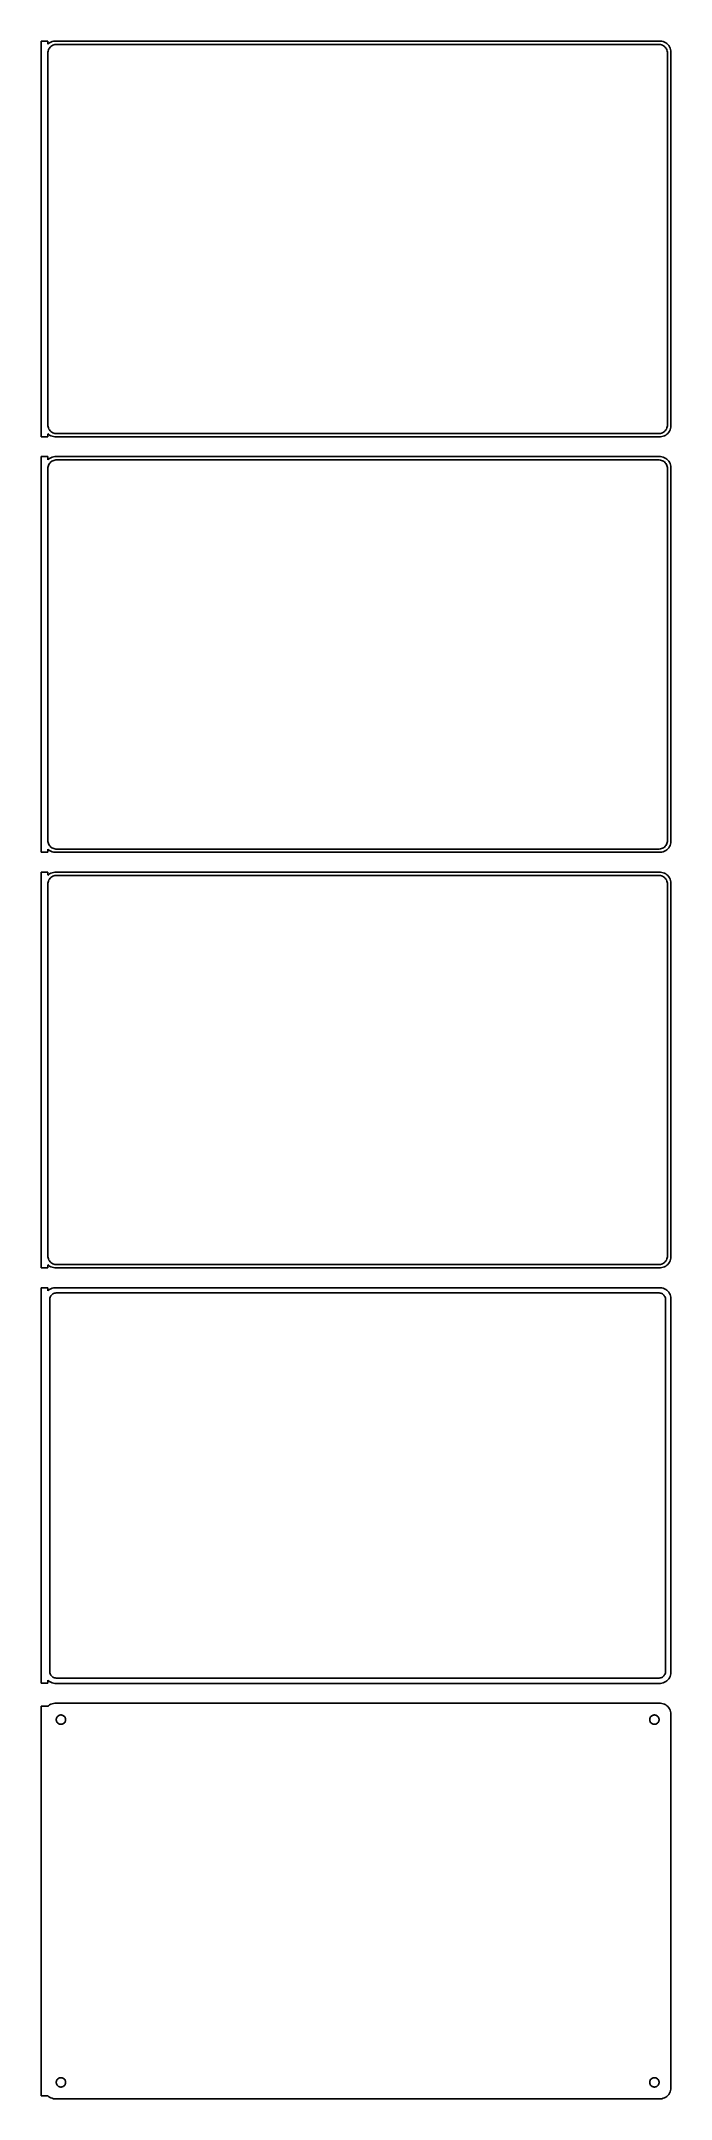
# Model space of a CAD drawing. Header units: metres. Extents: x -144 to 142, y 855 to 1791.
import ezdxf

# ---------------------------------------------------------------- set-up
doc = ezdxf.new("R2010")
doc.units = ezdxf.units.M

msp = doc.modelspace()

# ---------------------------------------------------------------- linework, layer by layer
for p, q in [((-141, 1790.99), (-144, 1790.99)), ((-144, 1790.99), (-144, 1611.01)), ((-141, 1789.56), (-141, 1790.99)), ((-140.687, 1789.85), (-141, 1789.56)), ((-140.179, 1790.22), (-140.687, 1789.85)), ((-140.505, 1787.43), (-140.236, 1787.85)), ((-140.236, 1787.85), (-139.916, 1788.24)), ((-139.629, 1790.52), (-140.179, 1790.22)), ((-139.916, 1788.24), (-139.55, 1788.58)), ((-139.045, 1790.76), (-139.629, 1790.52)), ((-139.55, 1788.58), (-139.143, 1788.88)), ((-139.143, 1788.88), (-138.703, 1789.12)), ((-138.437, 1790.91), (-139.045, 1790.76)), ((-138.703, 1789.12), (-138.236, 1789.3)), ((-137.814, 1790.99), (-138.437, 1790.91)), ((-138.236, 1789.3), (-137.75, 1789.43)), ((137.814, 1790.99), (-137.814, 1790.99)), ((-137.75, 1789.43), (-137.251, 1789.49)), ((-137.251, 1789.49), (137.251, 1789.49)), ((137.251, 1789.49), (137.75, 1789.43)), ((137.75, 1789.43), (138.236, 1789.3)), ((138.437, 1790.91), (137.814, 1790.99)), ((138.236, 1789.3), (138.703, 1789.12)), ((139.045, 1790.76), (138.437, 1790.91)), ((138.703, 1789.12), (139.143, 1788.88)), ((139.629, 1790.52), (139.045, 1790.76)), ((139.143, 1788.88), (139.55, 1788.58)), ((139.55, 1788.58), (139.916, 1788.24)), ((140.179, 1790.22), (139.629, 1790.52)), ((139.916, 1788.24), (140.236, 1787.85)), ((140.687, 1789.85), (140.179, 1790.22)), ((140.236, 1787.85), (140.505, 1787.43)), ((141.145, 1789.42), (140.687, 1789.85)), ((141.545, 1788.94), (141.145, 1789.42)), ((141.882, 1788.41), (141.545, 1788.94)), ((142.149, 1787.84), (141.882, 1788.41)), ((142.343, 1787.24), (142.149, 1787.84)), ((-141, 1785.5), (-140.968, 1786)), ((-141, 1616.5), (-141, 1785.5)), ((-140.968, 1786), (-140.874, 1786.49)), ((-140.874, 1786.49), (-140.719, 1786.97)), ((-140.719, 1786.97), (-140.505, 1787.43)), ((140.505, 1787.43), (140.719, 1786.97)), ((140.719, 1786.97), (140.874, 1786.49)), ((140.874, 1786.49), (140.968, 1786)), ((140.968, 1786), (141, 1785.5)), ((141, 1785.5), (141, 1616.5)), ((142.461, 1786.63), (142.343, 1787.24)), ((142.5, 1786), (142.461, 1786.63)), ((142.5, 1616), (142.5, 1786)), ((-144, 1611.01), (-141, 1611.01)), ((-140.968, 1616), (-141, 1616.5)), ((-141, 1612.44), (-140.687, 1612.15)), ((-141, 1611.01), (-141, 1612.44)), ((-140.874, 1615.51), (-140.968, 1616)), ((-140.719, 1615.03), (-140.874, 1615.51)), ((-140.505, 1614.57), (-140.719, 1615.03)), ((-140.687, 1612.15), (-140.179, 1611.78)), ((-140.236, 1614.15), (-140.505, 1614.57)), ((-139.916, 1613.76), (-140.236, 1614.15)), ((-140.179, 1611.78), (-139.629, 1611.48)), ((-139.55, 1613.42), (-139.916, 1613.76)), ((-139.629, 1611.48), (-139.045, 1611.24)), ((-139.143, 1613.12), (-139.55, 1613.42)), ((-138.703, 1612.88), (-139.143, 1613.12)), ((-139.045, 1611.24), (-138.437, 1611.09)), ((-138.236, 1612.7), (-138.703, 1612.88)), ((-138.437, 1611.09), (-137.814, 1611.01)), ((-137.75, 1612.57), (-138.236, 1612.7)), ((-137.814, 1611.01), (137.814, 1611.01)), ((-137.251, 1612.51), (-137.75, 1612.57)), ((137.251, 1612.51), (-137.251, 1612.51)), ((137.75, 1612.57), (137.251, 1612.51)), ((138.236, 1612.7), (137.75, 1612.57)), ((137.814, 1611.01), (138.437, 1611.09)), ((138.703, 1612.88), (138.236, 1612.7)), ((138.437, 1611.09), (139.045, 1611.24)), ((139.143, 1613.12), (138.703, 1612.88)), ((139.045, 1611.24), (139.629, 1611.48)), ((139.55, 1613.42), (139.143, 1613.12)), ((139.916, 1613.76), (139.55, 1613.42)), ((139.629, 1611.48), (140.179, 1611.78)), ((140.236, 1614.15), (139.916, 1613.76)), ((140.179, 1611.78), (140.687, 1612.15)), ((140.505, 1614.57), (140.236, 1614.15)), ((140.719, 1615.03), (140.505, 1614.57)), ((140.687, 1612.15), (141.145, 1612.58)), ((140.874, 1615.51), (140.719, 1615.03)), ((140.968, 1616), (140.874, 1615.51)), ((141, 1616.5), (140.968, 1616)), ((141.145, 1612.58), (141.545, 1613.06)), ((141.545, 1613.06), (141.882, 1613.59)), ((141.882, 1613.59), (142.149, 1614.16)), ((142.149, 1614.16), (142.343, 1614.76)), ((142.343, 1614.76), (142.461, 1615.37)), ((142.461, 1615.37), (142.5, 1616)), ((-141, 1601.99), (-144, 1601.99)), ((-144, 1601.99), (-144, 1422.01)), ((-141, 1600.56), (-141, 1601.99)), ((-140.687, 1600.85), (-141, 1600.56)), ((-140.179, 1601.22), (-140.687, 1600.85)), ((-139.629, 1601.52), (-140.179, 1601.22)), ((-139.045, 1601.76), (-139.629, 1601.52)), ((-138.437, 1601.91), (-139.045, 1601.76)), ((-137.814, 1601.99), (-138.437, 1601.91)), ((137.814, 1601.99), (-137.814, 1601.99)), ((138.437, 1601.91), (137.814, 1601.99)), ((139.045, 1601.76), (138.437, 1601.91)), ((139.629, 1601.52), (139.045, 1601.76)), ((140.179, 1601.22), (139.629, 1601.52)), ((140.687, 1600.85), (140.179, 1601.22)), ((141.145, 1600.42), (140.687, 1600.85)), ((-141, 1596.5), (-140.968, 1597)), ((-141, 1427.5), (-141, 1596.5)), ((-140.968, 1597), (-140.874, 1597.49)), ((-140.874, 1597.49), (-140.719, 1597.97)), ((-140.719, 1597.97), (-140.505, 1598.43)), ((-140.505, 1598.43), (-140.236, 1598.85)), ((-140.236, 1598.85), (-139.916, 1599.24)), ((-139.916, 1599.24), (-139.55, 1599.58)), ((-139.55, 1599.58), (-139.143, 1599.88)), ((-139.143, 1599.88), (-138.703, 1600.12)), ((-138.703, 1600.12), (-138.236, 1600.3)), ((-138.236, 1600.3), (-137.75, 1600.43)), ((-137.75, 1600.43), (-137.251, 1600.49)), ((-137.251, 1600.49), (137.251, 1600.49)), ((137.251, 1600.49), (137.75, 1600.43)), ((137.75, 1600.43), (138.236, 1600.3)), ((138.236, 1600.3), (138.703, 1600.12)), ((138.703, 1600.12), (139.143, 1599.88)), ((139.143, 1599.88), (139.55, 1599.58)), ((139.55, 1599.58), (139.916, 1599.24)), ((139.916, 1599.24), (140.236, 1598.85)), ((140.236, 1598.85), (140.505, 1598.43)), ((140.505, 1598.43), (140.719, 1597.97)), ((140.719, 1597.97), (140.874, 1597.49)), ((140.874, 1597.49), (140.968, 1597)), ((140.968, 1597), (141, 1596.5)), ((141, 1596.5), (141, 1427.5)), ((141.545, 1599.94), (141.145, 1600.42)), ((141.882, 1599.41), (141.545, 1599.94)), ((142.149, 1598.84), (141.882, 1599.41)), ((142.343, 1598.24), (142.149, 1598.84)), ((142.461, 1597.63), (142.343, 1598.24)), ((142.5, 1597), (142.461, 1597.63)), ((142.5, 1427), (142.5, 1597)), ((-140.968, 1427), (-141, 1427.5)), ((-141, 1423.44), (-140.687, 1423.15)), ((-141, 1422.01), (-141, 1423.44)), ((-140.874, 1426.51), (-140.968, 1427)), ((-140.719, 1426.03), (-140.874, 1426.51)), ((-140.505, 1425.57), (-140.719, 1426.03)), ((-140.687, 1423.15), (-140.179, 1422.78)), ((-140.236, 1425.15), (-140.505, 1425.57)), ((-139.916, 1424.76), (-140.236, 1425.15)), ((-140.179, 1422.78), (-139.629, 1422.48)), ((-139.55, 1424.42), (-139.916, 1424.76)), ((-139.143, 1424.12), (-139.55, 1424.42)), ((-138.703, 1423.88), (-139.143, 1424.12)), ((-138.236, 1423.7), (-138.703, 1423.88)), ((-137.75, 1423.57), (-138.236, 1423.7)), ((-137.251, 1423.51), (-137.75, 1423.57)), ((137.251, 1423.51), (-137.251, 1423.51)), ((137.75, 1423.57), (137.251, 1423.51)), ((138.236, 1423.7), (137.75, 1423.57)), ((138.703, 1423.88), (138.236, 1423.7)), ((139.143, 1424.12), (138.703, 1423.88)), ((139.55, 1424.42), (139.143, 1424.12)), ((139.916, 1424.76), (139.55, 1424.42)), ((139.629, 1422.48), (140.179, 1422.78)), ((140.236, 1425.15), (139.916, 1424.76)), ((140.179, 1422.78), (140.687, 1423.15)), ((140.505, 1425.57), (140.236, 1425.15)), ((140.719, 1426.03), (140.505, 1425.57)), ((140.687, 1423.15), (141.145, 1423.58)), ((140.874, 1426.51), (140.719, 1426.03)), ((140.968, 1427), (140.874, 1426.51)), ((141, 1427.5), (140.968, 1427)), ((141.145, 1423.58), (141.545, 1424.06)), ((141.545, 1424.06), (141.882, 1424.59)), ((141.882, 1424.59), (142.149, 1425.16)), ((142.149, 1425.16), (142.343, 1425.76)), ((142.343, 1425.76), (142.461, 1426.37)), ((142.461, 1426.37), (142.5, 1427)), ((-144, 1422.01), (-141, 1422.01)), ((-139.629, 1422.48), (-139.045, 1422.24)), ((-139.045, 1422.24), (-138.437, 1422.09)), ((-138.437, 1422.09), (-137.814, 1422.01)), ((-137.814, 1422.01), (137.814, 1422.01)), ((137.814, 1422.01), (138.437, 1422.09)), ((138.437, 1422.09), (139.045, 1422.24)), ((139.045, 1422.24), (139.629, 1422.48)), ((-141, 1412.99), (-144, 1412.99)), ((-144, 1412.99), (-144, 1233.01)), ((-141, 1411.56), (-141, 1412.99)), ((-140.687, 1411.85), (-141, 1411.56)), ((-141, 1407.5), (-140.968, 1408)), ((-141, 1238.5), (-141, 1407.5)), ((-140.968, 1408), (-140.874, 1408.49)), ((-140.874, 1408.49), (-140.719, 1408.97)), ((-140.719, 1408.97), (-140.505, 1409.43)), ((-140.179, 1412.22), (-140.687, 1411.85)), ((-140.505, 1409.43), (-140.236, 1409.85)), ((-140.236, 1409.85), (-139.916, 1410.24)), ((-139.629, 1412.52), (-140.179, 1412.22)), ((-139.916, 1410.24), (-139.55, 1410.58)), ((-139.045, 1412.76), (-139.629, 1412.52)), ((-139.55, 1410.58), (-139.143, 1410.88)), ((-139.143, 1410.88), (-138.703, 1411.12)), ((-138.437, 1412.91), (-139.045, 1412.76)), ((-138.703, 1411.12), (-138.236, 1411.3)), ((-137.814, 1412.99), (-138.437, 1412.91)), ((-138.236, 1411.3), (-137.75, 1411.43)), ((137.814, 1412.99), (-137.814, 1412.99)), ((-137.75, 1411.43), (-137.251, 1411.49)), ((-137.251, 1411.49), (137.251, 1411.49)), ((137.251, 1411.49), (137.75, 1411.43)), ((137.75, 1411.43), (138.236, 1411.3)), ((138.437, 1412.91), (137.814, 1412.99)), ((138.236, 1411.3), (138.703, 1411.12)), ((139.045, 1412.76), (138.437, 1412.91)), ((138.703, 1411.12), (139.143, 1410.88)), ((139.629, 1412.52), (139.045, 1412.76)), ((139.143, 1410.88), (139.55, 1410.58)), ((139.55, 1410.58), (139.916, 1410.24)), ((140.179, 1412.22), (139.629, 1412.52)), ((139.916, 1410.24), (140.236, 1409.85)), ((140.687, 1411.85), (140.179, 1412.22)), ((140.236, 1409.85), (140.505, 1409.43)), ((140.505, 1409.43), (140.719, 1408.97)), ((141.145, 1411.42), (140.687, 1411.85)), ((140.719, 1408.97), (140.874, 1408.49)), ((140.874, 1408.49), (140.968, 1408)), ((140.968, 1408), (141, 1407.5)), ((141, 1407.5), (141, 1238.5)), ((141.545, 1410.94), (141.145, 1411.42)), ((141.882, 1410.41), (141.545, 1410.94)), ((142.149, 1409.84), (141.882, 1410.41)), ((142.343, 1409.24), (142.149, 1409.84)), ((142.461, 1408.63), (142.343, 1409.24)), ((142.5, 1408), (142.461, 1408.63)), ((142.5, 1238), (142.5, 1408)), ((-140.968, 1238), (-141, 1238.5)), ((-140.874, 1237.51), (-140.968, 1238)), ((-140.719, 1237.03), (-140.874, 1237.51)), ((-140.505, 1236.57), (-140.719, 1237.03)), ((-140.236, 1236.15), (-140.505, 1236.57)), ((-139.916, 1235.76), (-140.236, 1236.15)), ((-139.55, 1235.42), (-139.916, 1235.76)), ((139.916, 1235.76), (139.55, 1235.42)), ((140.236, 1236.15), (139.916, 1235.76)), ((140.505, 1236.57), (140.236, 1236.15)), ((140.719, 1237.03), (140.505, 1236.57)), ((140.874, 1237.51), (140.719, 1237.03)), ((140.968, 1238), (140.874, 1237.51)), ((141, 1238.5), (140.968, 1238)), ((141.545, 1235.06), (141.882, 1235.59)), ((141.882, 1235.59), (142.149, 1236.16)), ((142.149, 1236.16), (142.343, 1236.76)), ((142.343, 1236.76), (142.461, 1237.37)), ((142.461, 1237.37), (142.5, 1238)), ((-144, 1233.01), (-141, 1233.01)), ((-141, 1234.44), (-140.687, 1234.15)), ((-141, 1233.01), (-141, 1234.44)), ((-140.687, 1234.15), (-140.179, 1233.78)), ((-140.179, 1233.78), (-139.629, 1233.48)), ((-139.629, 1233.48), (-139.045, 1233.24)), ((-139.143, 1235.12), (-139.55, 1235.42)), ((-138.703, 1234.88), (-139.143, 1235.12)), ((-139.045, 1233.24), (-138.437, 1233.09)), ((-138.236, 1234.7), (-138.703, 1234.88)), ((-138.437, 1233.09), (-137.814, 1233.01)), ((-137.75, 1234.57), (-138.236, 1234.7)), ((-137.814, 1233.01), (137.814, 1233.01)), ((-137.251, 1234.51), (-137.75, 1234.57)), ((137.251, 1234.51), (-137.251, 1234.51)), ((137.75, 1234.57), (137.251, 1234.51)), ((138.236, 1234.7), (137.75, 1234.57)), ((137.814, 1233.01), (138.437, 1233.09)), ((138.703, 1234.88), (138.236, 1234.7)), ((138.437, 1233.09), (139.045, 1233.24)), ((139.143, 1235.12), (138.703, 1234.88)), ((139.045, 1233.24), (139.629, 1233.48)), ((139.55, 1235.42), (139.143, 1235.12)), ((139.629, 1233.48), (140.179, 1233.78)), ((140.179, 1233.78), (140.687, 1234.15)), ((140.687, 1234.15), (141.145, 1234.58)), ((141.145, 1234.58), (141.545, 1235.06)), ((-141, 1223.98), (-144, 1223.98)), ((-144, 1223.98), (-144, 1044.02)), ((-141, 1222.56), (-141, 1223.98)), ((-140.687, 1222.85), (-141, 1222.56)), ((-140.179, 1223.22), (-140.687, 1222.85)), ((-139.629, 1223.52), (-140.179, 1223.22)), ((-140.113, 1218.5), (-140.088, 1218.89)), ((-140.113, 1049.5), (-140.113, 1218.5)), ((-140.088, 1218.89), (-140.015, 1219.27)), ((-140.015, 1219.27), (-139.894, 1219.65)), ((-139.894, 1219.65), (-139.728, 1220)), ((-139.728, 1220), (-139.518, 1220.33)), ((-139.045, 1223.76), (-139.629, 1223.52)), ((-139.518, 1220.33), (-139.269, 1220.63)), ((-139.269, 1220.63), (-138.984, 1220.9)), ((-138.437, 1223.91), (-139.045, 1223.76)), ((-138.984, 1220.9), (-138.668, 1221.13)), ((-138.668, 1221.13), (-138.325, 1221.32)), ((-137.814, 1223.99), (-138.437, 1223.91)), ((-138.325, 1221.32), (-137.962, 1221.46)), ((-137.962, 1221.46), (-137.583, 1221.56)), ((137.814, 1223.99), (-137.814, 1223.99)), ((-137.583, 1221.56), (-137.195, 1221.61)), ((-137.195, 1221.61), (137.195, 1221.61)), ((137.195, 1221.61), (137.583, 1221.56)), ((137.583, 1221.56), (137.962, 1221.46)), ((138.437, 1223.91), (137.814, 1223.99)), ((137.962, 1221.46), (138.325, 1221.32)), ((138.325, 1221.32), (138.668, 1221.13)), ((139.045, 1223.76), (138.437, 1223.91)), ((138.668, 1221.13), (138.984, 1220.9)), ((138.984, 1220.9), (139.269, 1220.63)), ((139.629, 1223.52), (139.045, 1223.76)), ((139.269, 1220.63), (139.518, 1220.33)), ((139.518, 1220.33), (139.728, 1220)), ((140.179, 1223.22), (139.629, 1223.52)), ((139.728, 1220), (139.894, 1219.65)), ((139.894, 1219.65), (140.015, 1219.27)), ((140.015, 1219.27), (140.088, 1218.89)), ((140.088, 1218.89), (140.113, 1218.5)), ((140.113, 1218.5), (140.113, 1049.5)), ((140.687, 1222.85), (140.179, 1223.22)), ((141.145, 1222.42), (140.687, 1222.85)), ((141.545, 1221.94), (141.145, 1222.42)), ((141.882, 1221.41), (141.545, 1221.94)), ((142.149, 1220.84), (141.882, 1221.41)), ((142.343, 1220.24), (142.149, 1220.84)), ((142.461, 1219.63), (142.343, 1220.24)), ((142.5, 1219), (142.461, 1219.63)), ((142.5, 1049), (142.5, 1219)), ((-140.088, 1049.11), (-140.113, 1049.5)), ((-140.015, 1048.73), (-140.088, 1049.11)), ((-139.894, 1048.35), (-140.015, 1048.73)), ((-139.728, 1048), (-139.894, 1048.35)), ((139.894, 1048.35), (139.728, 1048)), ((140.015, 1048.73), (139.894, 1048.35)), ((140.088, 1049.11), (140.015, 1048.73)), ((140.113, 1049.5), (140.088, 1049.11)), ((142.343, 1047.76), (142.461, 1048.37)), ((142.461, 1048.37), (142.5, 1049)), ((-144, 1044.02), (-141, 1044.02)), ((-141, 1044.02), (-141, 1045.44)), ((-141, 1045.44), (-140.687, 1045.15)), ((-140.687, 1045.15), (-140.179, 1044.78)), ((-140.179, 1044.78), (-139.629, 1044.48)), ((-139.518, 1047.67), (-139.728, 1048)), ((-139.629, 1044.48), (-139.045, 1044.24)), ((-139.269, 1047.37), (-139.518, 1047.67)), ((-138.984, 1047.1), (-139.269, 1047.37)), ((-139.045, 1044.24), (-138.437, 1044.09)), ((-138.668, 1046.87), (-138.984, 1047.1)), ((-138.325, 1046.68), (-138.668, 1046.87)), ((-138.437, 1044.09), (-137.814, 1044.01)), ((-137.962, 1046.54), (-138.325, 1046.68)), ((-137.583, 1046.44), (-137.962, 1046.54)), ((-137.814, 1044.01), (137.814, 1044.01)), ((-137.195, 1046.39), (-137.583, 1046.44)), ((137.195, 1046.39), (-137.195, 1046.39)), ((137.583, 1046.44), (137.195, 1046.39)), ((137.962, 1046.54), (137.583, 1046.44)), ((137.814, 1044.01), (138.437, 1044.09)), ((138.325, 1046.68), (137.962, 1046.54)), ((138.668, 1046.87), (138.325, 1046.68)), ((138.437, 1044.09), (139.045, 1044.24)), ((138.984, 1047.1), (138.668, 1046.87)), ((139.269, 1047.37), (138.984, 1047.1)), ((139.045, 1044.24), (139.629, 1044.48)), ((139.518, 1047.67), (139.269, 1047.37)), ((139.728, 1048), (139.518, 1047.67)), ((139.629, 1044.48), (140.179, 1044.78)), ((140.179, 1044.78), (140.687, 1045.15)), ((140.687, 1045.15), (141.145, 1045.58)), ((141.145, 1045.58), (141.545, 1046.06)), ((141.545, 1046.06), (141.882, 1046.59)), ((141.882, 1046.59), (142.149, 1047.16)), ((142.149, 1047.16), (142.343, 1047.76)), ((-141, 1033.65), (-144, 1033.65)), ((-144, 1033.65), (-144, 856.347)), ((-140.687, 1033.85), (-141, 1033.56)), ((-141, 1033.56), (-141, 1033.65)), ((-140.179, 1034.22), (-140.687, 1033.85)), ((-139.629, 1034.52), (-140.179, 1034.22)), ((-139.045, 1034.76), (-139.629, 1034.52)), ((-138.437, 1034.91), (-139.045, 1034.76)), ((-137.814, 1034.99), (-138.437, 1034.91)), ((137.814, 1034.99), (-137.814, 1034.99)), ((-135.66, 1029.53), (-135.4, 1029.6)), ((-135.4, 1029.6), (-135.134, 1029.63)), ((-135.134, 1029.63), (-134.866, 1029.63)), ((-134.866, 1029.63), (-134.6, 1029.6)), ((-134.6, 1029.6), (-134.34, 1029.53)), ((134.34, 1029.53), (134.6, 1029.6)), ((134.6, 1029.6), (134.866, 1029.63)), ((134.866, 1029.63), (135.134, 1029.63)), ((135.134, 1029.63), (135.4, 1029.6)), ((135.4, 1029.6), (135.66, 1029.53)), ((138.437, 1034.91), (137.814, 1034.99)), ((139.045, 1034.76), (138.437, 1034.91)), ((139.629, 1034.52), (139.045, 1034.76)), ((140.179, 1034.22), (139.629, 1034.52)), ((140.687, 1033.85), (140.179, 1034.22)), ((141.145, 1033.42), (140.687, 1033.85)), ((141.545, 1032.94), (141.145, 1033.42)), ((141.882, 1032.41), (141.545, 1032.94)), ((142.149, 1031.84), (141.882, 1032.41)), ((142.343, 1031.24), (142.149, 1031.84)), ((142.461, 1030.63), (142.343, 1031.24)), ((142.5, 1030), (142.461, 1030.63)), ((142.5, 860), (142.5, 1030)), ((-137.135, 1027.5), (-137.118, 1027.77)), ((-137.118, 1027.23), (-137.135, 1027.5)), ((-137.118, 1027.77), (-137.068, 1028.03)), ((-137.068, 1026.97), (-137.118, 1027.23)), ((-137.068, 1028.03), (-136.985, 1028.29)), ((-136.985, 1026.71), (-137.068, 1026.97)), ((-136.985, 1028.29), (-136.871, 1028.53)), ((-136.871, 1026.47), (-136.985, 1026.71)), ((-136.871, 1028.53), (-136.727, 1028.76)), ((-136.727, 1026.24), (-136.871, 1026.47)), ((-136.727, 1028.76), (-136.557, 1028.96)), ((-136.557, 1026.04), (-136.727, 1026.24)), ((-136.557, 1028.96), (-136.361, 1029.15)), ((-136.361, 1025.85), (-136.557, 1026.04)), ((-136.361, 1029.15), (-136.144, 1029.3)), ((-136.144, 1025.7), (-136.361, 1025.85)), ((-136.144, 1029.3), (-135.909, 1029.43)), ((-135.909, 1025.57), (-136.144, 1025.7)), ((-135.909, 1029.43), (-135.66, 1029.53)), ((-135.66, 1025.47), (-135.909, 1025.57)), ((-135.4, 1025.4), (-135.66, 1025.47)), ((-135.134, 1025.37), (-135.4, 1025.4)), ((-134.866, 1025.37), (-135.134, 1025.37)), ((-134.6, 1025.4), (-134.866, 1025.37)), ((-134.34, 1025.47), (-134.6, 1025.4)), ((-134.34, 1029.53), (-134.091, 1029.43)), ((-134.091, 1025.57), (-134.34, 1025.47)), ((-134.091, 1029.43), (-133.856, 1029.3)), ((-133.856, 1025.7), (-134.091, 1025.57)), ((-133.856, 1029.3), (-133.639, 1029.15)), ((-133.639, 1025.85), (-133.856, 1025.7)), ((-133.639, 1029.15), (-133.443, 1028.96)), ((-133.443, 1026.04), (-133.639, 1025.85)), ((-133.443, 1028.96), (-133.273, 1028.76)), ((-133.273, 1026.24), (-133.443, 1026.04)), ((-133.273, 1028.76), (-133.129, 1028.53)), ((-133.129, 1026.47), (-133.273, 1026.24)), ((-133.129, 1028.53), (-133.015, 1028.29)), ((-133.015, 1026.71), (-133.129, 1026.47)), ((-133.015, 1028.29), (-132.932, 1028.03)), ((-132.932, 1026.97), (-133.015, 1026.71)), ((-132.932, 1028.03), (-132.882, 1027.77)), ((-132.882, 1027.23), (-132.932, 1026.97)), ((-132.882, 1027.77), (-132.865, 1027.5)), ((-132.865, 1027.5), (-132.882, 1027.23)), ((132.865, 1027.5), (132.882, 1027.77)), ((132.882, 1027.23), (132.865, 1027.5)), ((132.882, 1027.77), (132.932, 1028.03)), ((132.932, 1026.97), (132.882, 1027.23)), ((132.932, 1028.03), (133.015, 1028.29)), ((133.015, 1026.71), (132.932, 1026.97)), ((133.015, 1028.29), (133.129, 1028.53)), ((133.129, 1026.47), (133.015, 1026.71)), ((133.129, 1028.53), (133.273, 1028.76)), ((133.273, 1026.24), (133.129, 1026.47)), ((133.273, 1028.76), (133.443, 1028.96)), ((133.443, 1026.04), (133.273, 1026.24)), ((133.443, 1028.96), (133.639, 1029.15)), ((133.639, 1025.85), (133.443, 1026.04)), ((133.639, 1029.15), (133.856, 1029.3)), ((133.856, 1025.7), (133.639, 1025.85)), ((133.856, 1029.3), (134.091, 1029.43)), ((134.091, 1025.57), (133.856, 1025.7)), ((134.091, 1029.43), (134.34, 1029.53)), ((134.34, 1025.47), (134.091, 1025.57)), ((134.6, 1025.4), (134.34, 1025.47)), ((134.866, 1025.37), (134.6, 1025.4)), ((135.134, 1025.37), (134.866, 1025.37)), ((135.4, 1025.4), (135.134, 1025.37)), ((135.66, 1025.47), (135.4, 1025.4)), ((135.66, 1029.53), (135.909, 1029.43)), ((135.909, 1025.57), (135.66, 1025.47)), ((135.909, 1029.43), (136.144, 1029.3)), ((136.144, 1025.7), (135.909, 1025.57)), ((136.144, 1029.3), (136.361, 1029.15)), ((136.361, 1025.85), (136.144, 1025.7)), ((136.361, 1029.15), (136.557, 1028.96)), ((136.557, 1026.04), (136.361, 1025.85)), ((136.557, 1028.96), (136.727, 1028.76)), ((136.727, 1026.24), (136.557, 1026.04)), ((136.727, 1028.76), (136.871, 1028.53)), ((136.871, 1026.47), (136.727, 1026.24)), ((136.871, 1028.53), (136.985, 1028.29)), ((136.985, 1026.71), (136.871, 1026.47)), ((136.985, 1028.29), (137.068, 1028.03)), ((137.068, 1026.97), (136.985, 1026.71)), ((137.068, 1028.03), (137.118, 1027.77)), ((137.118, 1027.23), (137.068, 1026.97)), ((137.118, 1027.77), (137.135, 1027.5)), ((137.135, 1027.5), (137.118, 1027.23)), ((-137.135, 862.5), (-137.118, 862.768)), ((-137.118, 862.232), (-137.135, 862.5)), ((-137.118, 862.768), (-137.068, 863.031)), ((-137.068, 861.969), (-137.118, 862.232)), ((-137.068, 863.031), (-136.985, 863.286)), ((-136.985, 861.714), (-137.068, 861.969)), ((-136.985, 863.286), (-136.871, 863.529)), ((-136.871, 861.471), (-136.985, 861.714)), ((-136.871, 863.529), (-136.727, 863.755)), ((-136.727, 861.245), (-136.871, 861.471)), ((-136.727, 863.755), (-136.557, 863.962)), ((-136.557, 861.038), (-136.727, 861.245)), ((-136.557, 863.962), (-136.361, 864.145)), ((-136.361, 864.145), (-136.144, 864.303)), ((-136.144, 864.303), (-135.909, 864.432)), ((-135.909, 864.432), (-135.66, 864.531)), ((-135.66, 864.531), (-135.4, 864.597)), ((-135.4, 864.597), (-135.134, 864.631)), ((-135.134, 864.631), (-134.866, 864.631)), ((-134.866, 864.631), (-134.6, 864.597)), ((-134.6, 864.597), (-134.34, 864.531)), ((-134.34, 864.531), (-134.091, 864.432)), ((-134.091, 864.432), (-133.856, 864.303)), ((-133.856, 864.303), (-133.639, 864.145)), ((-133.639, 864.145), (-133.443, 863.962)), ((-133.443, 863.962), (-133.273, 863.755)), ((-133.273, 861.245), (-133.443, 861.038)), ((-133.273, 863.755), (-133.129, 863.529)), ((-133.129, 861.471), (-133.273, 861.245)), ((-133.129, 863.529), (-133.015, 863.286)), ((-133.015, 861.714), (-133.129, 861.471)), ((-133.015, 863.286), (-132.932, 863.031)), ((-132.932, 861.969), (-133.015, 861.714)), ((-132.932, 863.031), (-132.882, 862.768)), ((-132.882, 862.232), (-132.932, 861.969)), ((-132.882, 862.768), (-132.865, 862.5)), ((-132.865, 862.5), (-132.882, 862.232)), ((132.865, 862.5), (132.882, 862.768)), ((132.882, 862.232), (132.865, 862.5)), ((132.882, 862.768), (132.932, 863.031)), ((132.932, 861.969), (132.882, 862.232)), ((132.932, 863.031), (133.015, 863.286)), ((133.015, 861.714), (132.932, 861.969)), ((133.015, 863.286), (133.129, 863.529)), ((133.129, 861.471), (133.015, 861.714)), ((133.129, 863.529), (133.273, 863.755)), ((133.273, 861.245), (133.129, 861.471)), ((133.273, 863.755), (133.443, 863.962)), ((133.443, 861.038), (133.273, 861.245)), ((133.443, 863.962), (133.639, 864.145)), ((133.639, 864.145), (133.856, 864.303)), ((133.856, 864.303), (134.091, 864.432)), ((134.091, 864.432), (134.34, 864.531)), ((134.34, 864.531), (134.6, 864.597)), ((134.6, 864.597), (134.866, 864.631)), ((134.866, 864.631), (135.134, 864.631)), ((135.134, 864.631), (135.4, 864.597)), ((135.4, 864.597), (135.66, 864.531)), ((135.66, 864.531), (135.909, 864.432)), ((135.909, 864.432), (136.144, 864.303)), ((136.144, 864.303), (136.361, 864.145)), ((136.361, 864.145), (136.557, 863.962)), ((136.557, 863.962), (136.727, 863.755)), ((136.727, 861.245), (136.557, 861.038)), ((136.727, 863.755), (136.871, 863.529)), ((136.871, 861.471), (136.727, 861.245)), ((136.871, 863.529), (136.985, 863.286)), ((136.985, 861.714), (136.871, 861.471)), ((136.985, 863.286), (137.068, 863.031)), ((137.068, 861.969), (136.985, 861.714)), ((137.068, 863.031), (137.118, 862.768)), ((137.118, 862.232), (137.068, 861.969)), ((137.118, 862.768), (137.135, 862.5)), ((137.135, 862.5), (137.118, 862.232)), ((-144, 856.347), (-141, 856.347)), ((-141, 856.347), (-141, 856.441)), ((-141, 856.441), (-140.687, 856.147)), ((-140.687, 856.147), (-140.179, 855.778)), ((-140.179, 855.778), (-139.629, 855.476)), ((-139.629, 855.476), (-139.045, 855.245)), ((-139.045, 855.245), (-138.437, 855.089)), ((-138.437, 855.089), (-137.814, 855.01)), ((-137.814, 855.01), (137.814, 855.01)), ((-136.361, 860.855), (-136.557, 861.038)), ((-136.144, 860.697), (-136.361, 860.855)), ((-135.909, 860.568), (-136.144, 860.697)), ((-135.66, 860.469), (-135.909, 860.568)), ((-135.4, 860.403), (-135.66, 860.469)), ((-135.134, 860.369), (-135.4, 860.403)), ((-134.866, 860.369), (-135.134, 860.369)), ((-134.6, 860.403), (-134.866, 860.369)), ((-134.34, 860.469), (-134.6, 860.403)), ((-134.091, 860.568), (-134.34, 860.469)), ((-133.856, 860.697), (-134.091, 860.568)), ((-133.639, 860.855), (-133.856, 860.697)), ((-133.443, 861.038), (-133.639, 860.855)), ((133.639, 860.855), (133.443, 861.038)), ((133.856, 860.697), (133.639, 860.855)), ((134.091, 860.568), (133.856, 860.697)), ((134.34, 860.469), (134.091, 860.568)), ((134.6, 860.403), (134.34, 860.469)), ((134.866, 860.369), (134.6, 860.403)), ((135.134, 860.369), (134.866, 860.369)), ((135.4, 860.403), (135.134, 860.369)), ((135.66, 860.469), (135.4, 860.403)), ((135.909, 860.568), (135.66, 860.469)), ((136.144, 860.697), (135.909, 860.568)), ((136.361, 860.855), (136.144, 860.697)), ((136.557, 861.038), (136.361, 860.855)), ((137.814, 855.01), (138.437, 855.089)), ((138.437, 855.089), (139.045, 855.245)), ((139.045, 855.245), (139.629, 855.476)), ((139.629, 855.476), (140.179, 855.778)), ((140.179, 855.778), (140.687, 856.147)), ((140.687, 856.147), (141.145, 856.577)), ((141.145, 856.577), (141.545, 857.061)), ((141.545, 857.061), (141.882, 857.591)), ((141.882, 857.591), (142.149, 858.159)), ((142.149, 858.159), (142.343, 858.757)), ((142.343, 858.757), (142.461, 859.373)), ((142.461, 859.373), (142.5, 860))]:
    msp.add_line(p, q)

doc.saveas('drawing.dxf')
